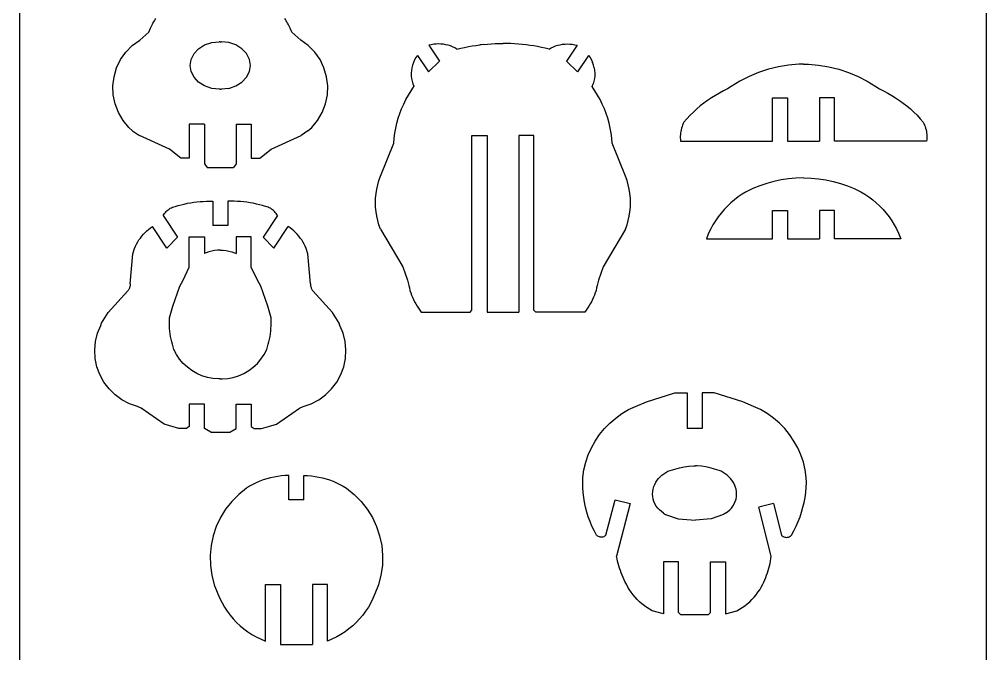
# Model space of a CAD drawing. Extents: x -402 to 402, y -558 to 558.
# Drawn here: x -402.4 to -16.1, y -261.3 to -8 of the extents above; entities that cross this region are included whole.
import ezdxf

# ---------------------------------------------------------------- set-up
doc = ezdxf.new("R2010")
doc.units = 0
doc.header["$MEASUREMENT"] = 0
doc.layers.get('0').update_dxf_attribs({"linetype": 'CONTINUOUS'})

msp = doc.modelspace()

# ---------------------------------------------------------------- linework, layer by layer
for p, q in [((-402.38, 526.13), (-402.38, -525.37)), ((-16.13, -526.12), (-16.13, 526.88)), ((-348.17, -8.12), (-347.86, -7.68)), ((-296.08, -8.12), (-296.39, -7.68)), ((-350.63, -13.12), (-350.03, -11.55)), ((-350.03, -11.55), (-349.73, -10.95)), ((-349.73, -10.95), (-349.5, -10.46)), ((-349.5, -10.46), (-349.26, -9.98)), ((-349.26, -9.98), (-349.01, -9.5)), ((-349.01, -9.5), (-348.74, -9.03)), ((-348.74, -9.03), (-348.46, -8.57)), ((-348.46, -8.57), (-348.17, -8.12)), ((-295.79, -8.57), (-296.08, -8.12)), ((-295.51, -9.03), (-295.79, -8.57)), ((-295.24, -9.5), (-295.51, -9.03)), ((-294.99, -9.98), (-295.24, -9.5)), ((-294.75, -10.46), (-294.99, -9.98)), ((-294.53, -10.95), (-294.75, -10.46)), ((-294.23, -11.55), (-294.53, -10.95)), ((-293.63, -13.12), (-294.23, -11.55)), ((-354.3, -16.27), (-350.63, -13.12)), ((-289.95, -16.27), (-293.63, -13.12)), ((-359.82, -21.07), (-357.26, -18.45)), ((-357.26, -18.45), (-354.3, -16.27)), ((-330.78, -19.74), (-328.38, -18.23)), ((-328.38, -18.23), (-325.57, -17.29)), ((-325.57, -17.29), (-322.56, -16.97)), ((-322.13, -17.01), (-322.56, -16.97)), ((-322.13, -17.01), (-321.69, -16.97)), ((-318.68, -17.29), (-321.69, -16.97)), ((-315.87, -18.23), (-318.68, -17.29)), ((-313.47, -19.74), (-315.87, -18.23)), ((-286.99, -18.45), (-289.95, -16.27)), ((-284.43, -21.07), (-286.99, -18.45)), ((-237.88, -18.14), (-238.82, -18.37)), ((-238.82, -18.37), (-234.64, -24.64)), ((-236.93, -17.97), (-237.88, -18.14)), ((-235.97, -17.87), (-236.93, -17.97)), ((-235, -17.83), (-235.97, -17.87)), ((-234.03, -17.86), (-235, -17.83)), ((-233.07, -17.96), (-234.03, -17.86)), ((-232.11, -18.12), (-233.07, -17.96)), ((-231.17, -18.34), (-232.11, -18.12)), ((-230.25, -18.63), (-231.17, -18.34)), ((-229.35, -18.99), (-230.25, -18.63)), ((-228.47, -19.4), (-229.35, -18.99)), ((-226.12, -19.52), (-224.61, -19.19)), ((-224.61, -19.19), (-223.09, -18.89)), ((-223.09, -18.89), (-221.57, -18.63)), ((-221.57, -18.63), (-220.04, -18.39)), ((-220.04, -18.39), (-218.51, -18.19)), ((-216.97, -18.02), (-218.51, -18.19)), ((-218.18, -18.15), (-217.93, -18.09)), ((-216.97, -18.02), (-215.43, -17.88)), ((-215.43, -17.88), (-213.89, -17.77)), ((-213.89, -17.77), (-212.34, -17.69)), ((-212.34, -17.69), (-210.8, -17.64)), ((-210.8, -17.64), (-209.25, -17.62)), ((-207.7, -17.64), (-209.25, -17.62)), ((-206.16, -17.69), (-207.7, -17.64)), ((-204.61, -17.77), (-206.16, -17.69)), ((-203.07, -17.88), (-204.61, -17.77)), ((-201.53, -18.02), (-203.07, -17.88)), ((-199.99, -18.19), (-201.53, -18.02)), ((-198.46, -18.39), (-199.99, -18.19)), ((-196.93, -18.63), (-198.46, -18.39)), ((-195.41, -18.89), (-196.93, -18.63)), ((-193.89, -19.19), (-195.41, -18.89)), ((-192.38, -19.52), (-193.89, -19.19)), ((-190.03, -19.4), (-189.15, -18.99)), ((-189.15, -18.99), (-188.25, -18.63)), ((-188.25, -18.63), (-187.33, -18.34)), ((-187.33, -18.34), (-186.39, -18.12)), ((-186.39, -18.12), (-185.43, -17.96)), ((-185.43, -17.96), (-184.47, -17.86)), ((-184.47, -17.86), (-183.5, -17.83)), ((-179.68, -18.37), (-183.86, -24.64)), ((-183.5, -17.83), (-182.53, -17.87)), ((-182.53, -17.87), (-181.57, -17.97)), ((-181.57, -17.97), (-180.62, -18.14)), ((-180.62, -18.14), (-179.68, -18.37)), ((-361.93, -24.07), (-359.82, -21.07)), ((-333.79, -23.98), (-332.63, -21.69)), ((-332.63, -21.69), (-330.78, -19.74)), ((-311.62, -21.69), (-313.47, -19.74)), ((-310.46, -23.98), (-311.62, -21.69)), ((-282.32, -24.07), (-284.43, -21.07)), ((-243.38, -22.37), (-244.01, -23.26)), ((-243.38, -22.37), (-238.97, -28.97)), ((-227.62, -19.87), (-228.47, -19.4)), ((-227.62, -19.87), (-226.12, -19.52)), ((-190.88, -19.87), (-192.38, -19.52)), ((-190.88, -19.87), (-190.03, -19.4)), ((-175.13, -22.37), (-179.53, -28.97)), ((-175.13, -22.37), (-174.49, -23.26)), ((-363.52, -27.37), (-361.93, -24.07)), ((-334.19, -26.42), (-333.79, -23.98)), ((-333.79, -28.87), (-334.19, -26.42)), ((-310.06, -26.42), (-310.46, -23.98)), ((-310.46, -28.87), (-310.06, -26.42)), ((-280.73, -27.37), (-282.32, -24.07)), ((-245.38, -26.24), (-245.65, -27.31)), ((-245.01, -25.21), (-245.38, -26.24)), ((-244.55, -24.21), (-245.01, -25.21)), ((-244.01, -23.26), (-244.55, -24.21)), ((-238.97, -28.97), (-234.64, -24.64)), ((-179.53, -28.97), (-183.86, -24.64)), ((-174.49, -23.26), (-173.95, -24.21)), ((-173.95, -24.21), (-173.49, -25.21)), ((-173.12, -26.24), (-173.49, -25.21)), ((-172.85, -27.31), (-173.12, -26.24)), ((-99.29, -26.95), (-103.29, -27.93)), ((-95.24, -26.29), (-99.29, -26.95)), ((-91.14, -25.95), (-95.24, -26.29)), ((-89.23, -25.94), (-91.14, -25.95)), ((-89.23, -25.94), (-87.32, -25.95)), ((-87.32, -25.95), (-83.23, -26.29)), ((-83.23, -26.29), (-79.17, -26.95)), ((-79.17, -26.95), (-75.17, -27.93)), ((-365.01, -34.53), (-364.56, -30.89)), ((-364.56, -30.89), (-363.52, -27.37)), ((-332.63, -31.15), (-333.79, -28.87)), ((-311.62, -31.15), (-310.46, -28.87)), ((-279.69, -30.89), (-280.73, -27.37)), ((-279.24, -34.53), (-279.69, -30.89)), ((-245.83, -28.39), (-245.91, -29.49)), ((-245.91, -29.49), (-245.88, -30.58)), ((-245.88, -30.58), (-245.76, -31.67)), ((-245.65, -27.31), (-245.83, -28.39)), ((-172.85, -27.31), (-172.67, -28.39)), ((-172.62, -30.58), (-172.74, -31.67)), ((-172.67, -28.39), (-172.59, -29.49)), ((-172.59, -29.49), (-172.62, -30.58)), ((-110.98, -30.81), (-114.63, -32.7)), ((-107.19, -29.22), (-110.98, -30.81)), ((-103.29, -27.93), (-107.19, -29.22)), ((-75.17, -27.93), (-71.27, -29.22)), ((-71.27, -29.22), (-67.48, -30.81)), ((-67.48, -30.81), (-63.83, -32.7)), ((-364.86, -38.2), (-365.01, -34.53)), ((-330.78, -33.11), (-332.63, -31.15)), ((-328.38, -34.61), (-330.78, -33.11)), ((-325.57, -35.56), (-328.38, -34.61)), ((-318.68, -35.56), (-315.87, -34.61)), ((-315.87, -34.61), (-313.47, -33.11)), ((-313.47, -33.11), (-311.62, -31.15)), ((-279.39, -38.2), (-279.24, -34.53)), ((-245.76, -31.67), (-245.54, -32.75)), ((-245.54, -32.75), (-245.23, -33.8)), ((-245.23, -33.8), (-244.9, -34.62)), ((-244.9, -34.62), (-244.82, -34.82)), ((-244.88, -34.87), (-244.9, -34.62)), ((-173.68, -34.82), (-173.27, -33.8)), ((-172.96, -32.75), (-173.27, -33.8)), ((-172.74, -31.67), (-172.96, -32.75)), ((-114.63, -32.7), (-118.12, -34.87)), ((-63.83, -32.7), (-60.34, -34.87)), ((-364.13, -41.79), (-364.86, -38.2)), ((-322.56, -35.88), (-325.57, -35.56)), ((-322.13, -35.83), (-322.56, -35.88)), ((-322.13, -35.83), (-321.69, -35.88)), ((-318.68, -35.56), (-321.69, -35.88)), ((-280.12, -41.79), (-279.39, -38.2)), ((-248.01, -40), (-247.03, -38.22)), ((-247.03, -38.22), (-245.96, -36.49)), ((-245.96, -36.49), (-245, -35.09)), ((-245, -35.09), (-244.82, -34.82)), ((-245, -35.09), (-244.88, -34.87)), ((-172.54, -36.49), (-173.68, -34.82)), ((-171.47, -38.22), (-172.54, -36.49)), ((-170.49, -40), (-171.47, -38.22)), ((-124.44, -38.35), (-126, -39.33)), ((-122.84, -37.43), (-124.44, -38.35)), ((-121.21, -36.57), (-122.84, -37.43)), ((-119.55, -35.77), (-121.21, -36.57)), ((-118.12, -34.87), (-119.55, -35.77)), ((-60.34, -34.87), (-58.91, -35.77)), ((-58.91, -35.77), (-57.25, -36.57)), ((-57.25, -36.57), (-55.62, -37.43)), ((-55.62, -37.43), (-54.02, -38.35)), ((-54.02, -38.35), (-52.46, -39.33)), ((-362.82, -45.22), (-364.13, -41.79)), ((-281.43, -45.22), (-280.12, -41.79)), ((-249.72, -43.67), (-248.91, -41.81)), ((-248.91, -41.81), (-248.01, -40)), ((-169.59, -41.81), (-170.49, -40)), ((-168.78, -43.67), (-169.59, -41.81)), ((-129.02, -41.45), (-130.47, -42.59)), ((-127.53, -40.36), (-129.02, -41.45)), ((-126, -39.33), (-127.53, -40.36)), ((-101.63, -56.63), (-101.63, -39.37)), ((-101.63, -39.37), (-95.63, -39.37)), ((-95.63, -39.37), (-95.63, -56.63)), ((-82.84, -39.37), (-82.84, -56.63)), ((-76.84, -39.37), (-82.84, -39.37)), ((-76.84, -56.63), (-76.84, -39.37)), ((-52.46, -39.33), (-50.93, -40.36)), ((-50.93, -40.36), (-49.44, -41.45)), ((-49.44, -41.45), (-47.99, -42.59)), ((-360.97, -48.39), (-362.82, -45.22)), ((-283.28, -48.39), (-281.43, -45.22)), ((-251.09, -47.49), (-250.45, -45.57)), ((-250.45, -45.57), (-249.72, -43.67)), ((-168.05, -45.57), (-168.78, -43.67)), ((-167.41, -47.49), (-168.05, -45.57)), ((-134.54, -46.32), (-135.81, -47.66)), ((-133.23, -45.03), (-134.54, -46.32)), ((-131.87, -43.78), (-133.23, -45.03)), ((-130.47, -42.59), (-131.87, -43.78)), ((-47.99, -42.59), (-46.59, -43.78)), ((-46.59, -43.78), (-45.23, -45.03)), ((-45.23, -45.03), (-43.92, -46.32)), ((-43.92, -46.32), (-42.65, -47.66)), ((-358.64, -51.21), (-360.97, -48.39)), ((-334.5, -49.87), (-334.5, -63.37)), ((-328.5, -49.87), (-334.5, -49.87)), ((-328.5, -49.87), (-328.5, -65.75)), ((-315.75, -49.87), (-315.75, -65.75)), ((-315.75, -49.87), (-309.75, -49.87)), ((-309.75, -49.87), (-309.75, -63.37)), ((-285.61, -51.21), (-283.28, -48.39)), ((-252.09, -51.42), (-251.63, -49.45)), ((-251.63, -49.45), (-251.09, -47.49)), ((-166.87, -49.45), (-167.41, -47.49)), ((-166.41, -51.42), (-166.87, -49.45)), ((-137.3, -49.64), (-137.55, -50.24)), ((-137.02, -49.05), (-137.3, -49.64)), ((-135.81, -47.66), (-137.02, -49.05)), ((-42.65, -47.66), (-41.44, -49.05)), ((-41.44, -49.05), (-41.16, -49.64)), ((-41.16, -49.64), (-40.91, -50.24)), ((-357.13, -52.53), (-358.64, -51.21)), ((-357.13, -52.53), (-354.36, -54.32)), ((-287.12, -52.53), (-289.89, -54.32)), ((-287.12, -52.53), (-285.61, -51.21)), ((-252.72, -55.43), (-252.45, -53.42)), ((-252.45, -53.42), (-252.09, -51.42)), ((-166.05, -53.42), (-166.41, -51.42)), ((-165.78, -55.43), (-166.05, -53.42)), ((-138.42, -54.03), (-138.45, -54.68)), ((-138.35, -53.38), (-138.42, -54.03)), ((-138.25, -52.74), (-138.35, -53.38)), ((-138.12, -52.1), (-138.25, -52.74)), ((-137.96, -51.47), (-138.12, -52.1)), ((-137.77, -50.85), (-137.96, -51.47)), ((-137.55, -50.24), (-137.77, -50.85)), ((-40.91, -50.24), (-40.69, -50.85)), ((-40.69, -50.85), (-40.5, -51.47)), ((-40.5, -51.47), (-40.34, -52.1)), ((-40.34, -52.1), (-40.21, -52.74)), ((-40.21, -52.74), (-40.11, -53.38)), ((-40.11, -53.38), (-40.04, -54.03)), ((-40.04, -54.03), (-40.01, -54.68)), ((-342.45, -59.77), (-354.36, -54.32)), ((-301.8, -59.77), (-289.89, -54.32)), ((-258.15, -70.61), (-252.9, -57.45)), ((-252.9, -57.45), (-252.72, -55.43)), ((-221.63, -124.12), (-221.63, -54.37)), ((-221.63, -54.37), (-215.63, -54.37)), ((-215.63, -54.37), (-215.63, -124.88)), ((-202.88, -54.37), (-202.88, -124.88)), ((-196.88, -54.37), (-202.88, -54.37)), ((-196.88, -124.12), (-196.88, -54.37)), ((-165.6, -57.45), (-165.78, -55.43)), ((-160.35, -70.61), (-165.6, -57.45)), ((-138.45, -54.68), (-138.46, -55.33)), ((-138.46, -55.33), (-138.43, -55.98)), ((-138.43, -55.98), (-138.38, -56.63)), ((-138.38, -56.63), (-101.63, -56.63)), ((-95.63, -56.63), (-82.84, -56.63)), ((-40.09, -56.63), (-76.84, -56.63)), ((-40.03, -55.98), (-40.09, -56.63)), ((-40, -55.33), (-40.03, -55.98)), ((-40.01, -54.68), (-40, -55.33)), ((-337.88, -63.37), (-342.45, -59.77)), ((-306.38, -63.37), (-301.8, -59.77)), ((-334.5, -63.37), (-337.88, -63.37)), ((-309.75, -63.37), (-306.38, -63.37)), ((-328.5, -65.75), (-327.38, -67.12)), ((-327.38, -67.12), (-316.88, -67.12)), ((-315.75, -65.75), (-316.88, -67.12)), ((-259.27, -74.05), (-258.77, -72.31)), ((-258.77, -72.31), (-258.15, -70.61)), ((-159.73, -72.31), (-160.35, -70.61)), ((-159.23, -74.05), (-159.73, -72.31)), ((-101.05, -72.71), (-103.91, -73.5)), ((-98.15, -72.1), (-101.05, -72.71)), ((-95.21, -71.67), (-98.15, -72.1)), ((-92.26, -71.42), (-95.21, -71.67)), ((-89.29, -71.34), (-92.26, -71.42)), ((-89.23, -71.35), (-89.29, -71.34)), ((-89.23, -71.35), (-89.17, -71.34)), ((-89.17, -71.34), (-86.2, -71.42)), ((-86.2, -71.42), (-83.25, -71.67)), ((-83.25, -71.67), (-80.31, -72.1)), ((-80.31, -72.1), (-77.41, -72.71)), ((-77.41, -72.71), (-74.55, -73.5)), ((-259.96, -77.6), (-259.67, -75.81)), ((-259.67, -75.81), (-259.27, -74.05)), ((-158.83, -75.81), (-159.23, -74.05)), ((-158.54, -77.6), (-158.83, -75.81)), ((-112.13, -76.87), (-113.75, -77.84)), ((-109.46, -75.58), (-112.13, -76.87)), ((-106.71, -74.45), (-109.46, -75.58)), ((-103.91, -73.5), (-106.71, -74.45)), ((-74.55, -73.5), (-71.75, -74.45)), ((-71.75, -74.45), (-69.01, -75.58)), ((-69.01, -75.58), (-66.34, -76.87)), ((-66.34, -76.87), (-64.71, -77.84)), ((-334.01, -81.23), (-332.75, -81.04)), ((-332.75, -81.04), (-331.49, -80.88)), ((-331.49, -80.88), (-330.22, -80.76)), ((-330.22, -80.76), (-328.95, -80.67)), ((-328.95, -80.67), (-327.67, -80.62)), ((-327.67, -80.62), (-326.4, -80.61)), ((-326.4, -80.61), (-325.13, -80.62)), ((-325.13, -80.62), (-325.13, -90.37)), ((-319.13, -80.62), (-319.13, -90.37)), ((-317.85, -80.61), (-319.13, -80.62)), ((-316.58, -80.62), (-317.85, -80.61)), ((-315.3, -80.67), (-316.58, -80.62)), ((-314.03, -80.76), (-315.3, -80.67)), ((-312.76, -80.88), (-314.03, -80.76)), ((-311.5, -81.04), (-312.76, -80.88)), ((-310.24, -81.23), (-311.5, -81.04)), ((-260.19, -81.2), (-260.13, -79.4)), ((-260.13, -79.4), (-259.96, -77.6)), ((-158.37, -79.4), (-158.54, -77.6)), ((-158.31, -81.2), (-158.37, -79.4)), ((-116.83, -80.04), (-118.27, -81.25)), ((-115.32, -78.9), (-116.83, -80.04)), ((-113.75, -77.84), (-115.32, -78.9)), ((-64.71, -77.84), (-63.15, -78.9)), ((-63.15, -78.9), (-61.63, -80.04)), ((-61.63, -80.04), (-60.19, -81.25)), ((-344.08, -85.08), (-343.74, -84.7)), ((-343.74, -84.7), (-343.36, -84.35)), ((-343.36, -84.35), (-342.97, -84.02)), ((-342.97, -84.02), (-342.55, -83.73)), ((-342.55, -83.73), (-342.11, -83.46)), ((-342.11, -83.46), (-341.65, -83.23)), ((-341.65, -83.23), (-341.18, -83.03)), ((-341.18, -83.03), (-340.7, -82.86)), ((-340.7, -82.86), (-340.2, -82.72)), ((-340.2, -82.72), (-338.98, -82.36)), ((-338.98, -82.36), (-337.75, -82.02)), ((-337.75, -82.02), (-336.51, -81.73)), ((-336.51, -81.73), (-335.26, -81.46)), ((-335.26, -81.46), (-334.01, -81.23)), ((-308.99, -81.46), (-310.24, -81.23)), ((-307.74, -81.73), (-308.99, -81.46)), ((-306.5, -82.02), (-307.74, -81.73)), ((-305.27, -82.36), (-306.5, -82.02)), ((-304.05, -82.72), (-305.27, -82.36)), ((-303.55, -82.86), (-304.05, -82.72)), ((-303.07, -83.03), (-303.55, -82.86)), ((-302.6, -83.23), (-303.07, -83.03)), ((-302.14, -83.46), (-302.6, -83.23)), ((-301.7, -83.73), (-302.14, -83.46)), ((-301.28, -84.02), (-301.7, -83.73)), ((-300.89, -84.35), (-301.28, -84.02)), ((-300.51, -84.7), (-300.89, -84.35)), ((-300.17, -85.08), (-300.51, -84.7)), ((-260.13, -83.01), (-260.19, -81.2)), ((-259.96, -84.81), (-260.13, -83.01)), ((-259.67, -86.6), (-259.96, -84.81)), ((-158.83, -86.6), (-158.54, -84.81)), ((-158.54, -84.81), (-158.37, -83.01)), ((-158.37, -83.01), (-158.31, -81.2)), ((-120.96, -83.91), (-122.2, -85.34)), ((-119.65, -82.55), (-120.96, -83.91)), ((-118.27, -81.25), (-119.65, -82.55)), ((-101.63, -95.63), (-101.63, -84.37)), ((-101.63, -84.37), (-95.63, -84.37)), ((-95.63, -84.37), (-95.63, -95.63)), ((-82.84, -84.37), (-82.84, -95.63)), ((-76.84, -84.37), (-82.84, -84.37)), ((-76.84, -95.63), (-76.84, -84.37)), ((-60.19, -81.25), (-58.81, -82.55)), ((-58.81, -82.55), (-57.5, -83.91)), ((-57.5, -83.91), (-56.27, -85.34)), ((-344.96, -86.34), (-344.7, -85.9)), ((-344.96, -86.34), (-339.17, -95.03)), ((-344.7, -85.9), (-344.4, -85.48)), ((-344.4, -85.48), (-344.08, -85.08)), ((-299.29, -86.34), (-305.08, -95.03)), ((-299.85, -85.48), (-300.17, -85.08)), ((-299.55, -85.9), (-299.85, -85.48)), ((-299.29, -86.34), (-299.55, -85.9)), ((-259.27, -88.36), (-259.67, -86.6)), ((-258.77, -90.1), (-259.27, -88.36)), ((-159.73, -90.1), (-159.23, -88.36)), ((-159.23, -88.36), (-158.83, -86.6)), ((-124.42, -88.39), (-125.41, -90.01)), ((-123.35, -86.84), (-124.42, -88.39)), ((-122.2, -85.34), (-123.35, -86.84)), ((-56.27, -85.34), (-55.11, -86.84)), ((-55.11, -86.84), (-54.04, -88.39)), ((-54.04, -88.39), (-53.05, -90.01)), ((-352.19, -93.14), (-351.5, -92.48)), ((-351.5, -92.48), (-350.78, -91.86)), ((-350.78, -91.86), (-350.03, -91.27)), ((-350.03, -91.27), (-349.25, -90.72)), ((-343.49, -99.35), (-349.25, -90.72)), ((-319.13, -90.37), (-325.13, -90.37)), ((-300.76, -99.35), (-295, -90.72)), ((-294.22, -91.27), (-295, -90.72)), ((-293.47, -91.86), (-294.22, -91.27)), ((-292.75, -92.48), (-293.47, -91.86)), ((-292.06, -93.14), (-292.75, -92.48)), ((-258.15, -91.8), (-258.77, -90.1)), ((-258.15, -91.8), (-249.23, -106.8)), ((-160.35, -91.8), (-169.28, -106.8)), ((-160.35, -91.8), (-159.73, -90.1)), ((-126.31, -91.67), (-127.13, -93.37)), ((-125.41, -90.01), (-126.31, -91.67)), ((-53.05, -90.01), (-52.15, -91.67)), ((-52.15, -91.67), (-51.34, -93.37)), ((-355.12, -96.89), (-354.61, -96.09)), ((-354.61, -96.09), (-354.06, -95.31)), ((-354.06, -95.31), (-353.47, -94.55)), ((-353.47, -94.55), (-352.85, -93.83)), ((-352.85, -93.83), (-352.19, -93.14)), ((-339.17, -95.03), (-343.49, -99.35)), ((-334.5, -106.96), (-334.5, -94.87)), ((-334.5, -94.87), (-328.5, -94.87)), ((-328.5, -94.87), (-328.5, -101.47)), ((-315.75, -94.87), (-315.75, -101.47)), ((-309.75, -94.87), (-315.75, -94.87)), ((-309.75, -106.96), (-309.75, -94.87)), ((-305.08, -95.03), (-300.76, -99.35)), ((-291.4, -93.83), (-292.06, -93.14)), ((-290.78, -94.55), (-291.4, -93.83)), ((-290.19, -95.31), (-290.78, -94.55)), ((-289.64, -96.09), (-290.19, -95.31)), ((-289.13, -96.89), (-289.64, -96.09)), ((-127.13, -93.37), (-128, -95.63)), ((-128, -95.63), (-101.63, -95.63)), ((-95.63, -95.63), (-82.84, -95.63)), ((-50.46, -95.63), (-76.84, -95.63)), ((-51.34, -93.37), (-50.46, -95.63)), ((-357.03, -101.65), (-356.4, -99.45)), ((-356.4, -99.45), (-356.01, -98.58)), ((-356.01, -98.58), (-355.59, -97.72)), ((-355.59, -97.72), (-355.12, -96.89)), ((-324.43, -100.35), (-325.58, -100.55)), ((-323.28, -100.23), (-324.43, -100.35)), ((-322.13, -100.19), (-323.28, -100.23)), ((-322.13, -100.19), (-320.97, -100.23)), ((-320.97, -100.23), (-319.82, -100.35)), ((-319.82, -100.35), (-318.67, -100.55)), ((-288.66, -97.72), (-289.13, -96.89)), ((-288.24, -98.58), (-288.66, -97.72)), ((-287.85, -99.45), (-288.24, -98.58)), ((-287.22, -101.65), (-287.85, -99.45)), ((-358.13, -113.62), (-357.03, -101.65)), ((-327.8, -101.19), (-328.5, -101.47)), ((-326.7, -100.83), (-327.8, -101.19)), ((-325.58, -100.55), (-326.7, -100.83)), ((-318.67, -100.55), (-317.55, -100.83)), ((-317.55, -100.83), (-316.45, -101.19)), ((-316.45, -101.19), (-315.75, -101.47)), ((-286.12, -113.62), (-287.22, -101.65)), ((-336.98, -112.2), (-334.5, -106.96)), ((-307.28, -112.2), (-309.75, -106.96)), ((-249.23, -106.8), (-247.39, -112.19)), ((-169.28, -106.8), (-171.11, -112.19)), ((-358.66, -115.81), (-358.78, -116.03)), ((-358.54, -115.59), (-358.66, -115.81)), ((-358.45, -115.35), (-358.54, -115.59)), ((-358.36, -115.12), (-358.45, -115.35)), ((-358.29, -114.87), (-358.36, -115.12)), ((-358.23, -114.63), (-358.29, -114.87)), ((-358.18, -114.38), (-358.23, -114.63)), ((-358.15, -114.13), (-358.18, -114.38)), ((-358.13, -113.88), (-358.15, -114.13)), ((-358.13, -113.62), (-358.13, -113.88)), ((-341.14, -122.56), (-338.33, -114.52)), ((-338.33, -114.52), (-336.98, -112.2)), ((-305.93, -114.52), (-307.28, -112.2)), ((-303.11, -122.56), (-305.93, -114.52)), ((-286.12, -113.62), (-286.12, -113.88)), ((-286.12, -113.88), (-286.1, -114.13)), ((-286.1, -114.13), (-286.07, -114.38)), ((-286.07, -114.38), (-286.02, -114.63)), ((-286.02, -114.63), (-285.96, -114.87)), ((-285.96, -114.87), (-285.89, -115.12)), ((-285.89, -115.12), (-285.8, -115.35)), ((-285.8, -115.35), (-285.71, -115.59)), ((-285.71, -115.59), (-285.59, -115.81)), ((-285.59, -115.81), (-285.47, -116.03)), ((-247.39, -112.19), (-246.86, -114.31)), ((-246.86, -114.31), (-246.64, -115.27)), ((-246.64, -115.27), (-246.39, -116.22)), ((-171.86, -115.27), (-172.11, -116.22)), ((-171.64, -114.31), (-171.86, -115.27)), ((-171.11, -112.19), (-171.64, -114.31)), ((-366.94, -125.05), (-359.06, -116.45)), ((-358.91, -116.25), (-359.06, -116.45)), ((-358.78, -116.03), (-358.91, -116.25)), ((-285.47, -116.03), (-285.34, -116.25)), ((-285.34, -116.25), (-285.19, -116.45)), ((-277.31, -125.05), (-285.19, -116.45)), ((-246.39, -116.22), (-246.09, -117.15)), ((-246.09, -117.15), (-245.76, -118.08)), ((-245.76, -118.08), (-245.4, -118.99)), ((-245.4, -118.99), (-245, -119.89)), ((-173.1, -118.99), (-173.5, -119.89)), ((-172.74, -118.08), (-173.1, -118.99)), ((-172.41, -117.15), (-172.74, -118.08)), ((-172.11, -116.22), (-172.41, -117.15)), ((-342.38, -127.13), (-341.14, -122.56)), ((-301.87, -127.13), (-303.11, -122.56)), ((-245, -119.89), (-244.56, -120.77)), ((-244.56, -120.77), (-244.09, -121.63)), ((-244.09, -121.63), (-243.58, -122.47)), ((-243.58, -122.47), (-243.05, -123.3)), ((-243.05, -123.3), (-242.48, -124.1)), ((-175.45, -123.3), (-176.02, -124.1)), ((-174.92, -122.47), (-175.45, -123.3)), ((-174.41, -121.63), (-174.92, -122.47)), ((-173.94, -120.77), (-174.41, -121.63)), ((-173.5, -119.89), (-173.94, -120.77)), ((-369.53, -129.3), (-366.94, -125.05)), ((-342.42, -128.2), (-342.38, -127.13)), ((-301.83, -128.2), (-301.87, -127.13)), ((-274.73, -129.3), (-277.31, -125.05)), ((-242.48, -124.1), (-241.88, -124.88)), ((-241.88, -124.88), (-222.38, -124.88)), ((-222.38, -124.88), (-221.63, -124.12)), ((-215.63, -124.88), (-202.88, -124.88)), ((-196.13, -124.88), (-196.88, -124.12)), ((-176.62, -124.88), (-196.13, -124.88)), ((-176.02, -124.1), (-176.62, -124.88)), ((-371.17, -133.34), (-369.9, -130.2)), ((-369.9, -130.2), (-369.53, -129.3)), ((-342.44, -129.27), (-342.42, -128.2)), ((-342.41, -130.34), (-342.44, -129.27)), ((-342.36, -131.41), (-342.41, -130.34)), ((-301.89, -131.41), (-301.84, -130.34)), ((-301.84, -130.34), (-301.81, -129.27)), ((-301.81, -129.27), (-301.83, -128.2)), ((-274.35, -130.2), (-274.73, -129.3)), ((-273.08, -133.34), (-274.35, -130.2)), ((-371.96, -136.63), (-371.17, -133.34)), ((-342.26, -132.48), (-342.36, -131.41)), ((-342.14, -133.55), (-342.26, -132.48)), ((-341.97, -134.61), (-342.14, -133.55)), ((-341.78, -135.66), (-341.97, -134.61)), ((-302.47, -135.66), (-302.28, -134.61)), ((-302.28, -134.61), (-302.11, -133.55)), ((-302.11, -133.55), (-301.99, -132.48)), ((-301.99, -132.48), (-301.89, -131.41)), ((-272.29, -136.63), (-273.08, -133.34)), ((-372.26, -140), (-371.96, -136.63)), ((-341.55, -136.71), (-341.78, -135.66)), ((-341.28, -137.75), (-341.55, -136.71)), ((-340.98, -138.78), (-341.28, -137.75)), ((-340.65, -139.8), (-340.98, -138.78)), ((-303.6, -139.8), (-303.27, -138.78)), ((-303.27, -138.78), (-302.97, -137.75)), ((-302.97, -137.75), (-302.7, -136.71)), ((-302.7, -136.71), (-302.47, -135.66)), ((-271.99, -140), (-272.29, -136.63)), ((-372.07, -143.38), (-372.26, -140)), ((-339.62, -141.8), (-340.65, -139.8)), ((-338.36, -143.67), (-339.62, -141.8)), ((-305.89, -143.67), (-304.63, -141.8)), ((-304.63, -141.8), (-303.6, -139.8)), ((-272.18, -143.38), (-271.99, -140)), ((-371.38, -146.7), (-372.07, -143.38)), ((-370.21, -149.87), (-371.38, -146.7)), ((-336.91, -145.38), (-338.36, -143.67)), ((-335.27, -146.92), (-336.91, -145.38)), ((-308.98, -146.92), (-307.34, -145.38)), ((-307.34, -145.38), (-305.89, -143.67)), ((-274.04, -149.87), (-272.87, -146.7)), ((-272.87, -146.7), (-272.18, -143.38)), ((-368.59, -152.85), (-370.21, -149.87)), ((-333.46, -148.27), (-335.27, -146.92)), ((-331.52, -149.4), (-333.46, -148.27)), ((-329.45, -150.31), (-331.52, -149.4)), ((-327.3, -150.97), (-329.45, -150.31)), ((-316.95, -150.97), (-314.8, -150.31)), ((-314.8, -150.31), (-312.73, -149.4)), ((-312.73, -149.4), (-310.79, -148.27)), ((-310.79, -148.27), (-308.98, -146.92)), ((-275.66, -152.85), (-274.04, -149.87)), ((-366.55, -155.55), (-368.59, -152.85)), ((-325.09, -151.39), (-327.3, -150.97)), ((-322.85, -151.56), (-325.09, -151.39)), ((-322.13, -151.53), (-322.85, -151.56)), ((-322.13, -151.53), (-321.4, -151.56)), ((-321.4, -151.56), (-319.16, -151.39)), ((-319.16, -151.39), (-316.95, -150.97)), ((-277.7, -155.55), (-275.66, -152.85)), ((-364.13, -157.92), (-366.55, -155.55)), ((-361.4, -159.92), (-364.13, -157.92)), ((-282.85, -159.92), (-280.12, -157.92)), ((-280.12, -157.92), (-277.7, -155.55)), ((-151.95, -160.72), (-140.63, -157.12)), ((-140.63, -157.12), (-135.75, -157.12)), ((-135.75, -157.12), (-135.75, -171.37)), ((-124.88, -157.12), (-129.75, -157.12)), ((-129.75, -157.12), (-129.75, -171.37)), ((-113.55, -160.72), (-124.88, -157.12)), ((-358.4, -161.49), (-361.4, -159.92)), ((-355.2, -162.6), (-358.4, -161.49)), ((-334.5, -161.62), (-334.5, -170.62)), ((-328.5, -161.62), (-334.5, -161.62)), ((-328.5, -171.37), (-328.5, -161.62)), ((-315.75, -171.37), (-315.75, -161.62)), ((-315.75, -161.62), (-309.75, -161.62)), ((-309.75, -161.62), (-309.75, -170.62)), ((-289.05, -162.6), (-285.85, -161.49)), ((-285.85, -161.49), (-282.85, -159.92)), ((-156.3, -162.52), (-151.95, -160.72)), ((-109.2, -162.52), (-113.55, -160.72)), ((-353.7, -163.27), (-355.2, -162.6)), ((-344.55, -169.65), (-353.7, -163.27)), ((-299.7, -169.65), (-290.55, -163.27)), ((-290.55, -163.27), (-289.05, -162.6)), ((-164.26, -167.21), (-161.75, -165.41)), ((-161.75, -165.41), (-159.09, -163.85)), ((-159.09, -163.85), (-156.3, -162.52)), ((-106.41, -163.85), (-109.2, -162.52)), ((-103.75, -165.41), (-106.41, -163.85)), ((-101.24, -167.21), (-103.75, -165.41)), ((-342.32, -170.34), (-344.55, -169.65)), ((-301.93, -170.34), (-299.7, -169.65)), ((-168.76, -171.43), (-166.6, -169.22)), ((-166.6, -169.22), (-164.26, -167.21)), ((-98.9, -169.22), (-101.24, -167.21)), ((-96.74, -171.43), (-98.9, -169.22)), ((-338.63, -171.37), (-342.32, -170.34)), ((-335.63, -171.37), (-338.63, -171.37)), ((-334.5, -170.62), (-335.63, -171.37)), ((-325.88, -172.87), (-328.5, -171.37)), ((-325.88, -172.87), (-318.38, -172.87)), ((-318.38, -172.87), (-315.75, -171.37)), ((-309.75, -170.62), (-308.63, -171.37)), ((-308.63, -171.37), (-305.63, -171.37)), ((-305.63, -171.37), (-301.93, -170.34)), ((-170.71, -173.82), (-168.76, -171.43)), ((-129.75, -171.37), (-135.75, -171.37)), ((-94.79, -173.82), (-96.74, -171.43)), ((-173.93, -179.08), (-172.44, -176.38)), ((-172.44, -176.38), (-170.71, -173.82)), ((-93.06, -176.38), (-94.79, -173.82)), ((-91.57, -179.08), (-93.06, -176.38)), ((-175.19, -181.9), (-173.93, -179.08)), ((-90.31, -181.9), (-91.57, -179.08)), ((-176.91, -187.82), (-176.18, -184.82)), ((-176.18, -184.82), (-175.19, -181.9)), ((-89.32, -184.82), (-90.31, -181.9)), ((-88.59, -187.82), (-89.32, -184.82)), ((-177.37, -190.88), (-176.91, -187.82)), ((-145.02, -189.42), (-144.22, -188.91)), ((-144.22, -188.91), (-143.38, -188.47)), ((-143.38, -188.47), (-142.51, -188.11)), ((-142.51, -188.11), (-141.61, -187.82)), ((-141.61, -187.82), (-140.69, -187.61)), ((-140.69, -187.61), (-138.83, -187.04)), ((-138.83, -187.04), (-136.94, -186.62)), ((-136.94, -186.62), (-135.02, -186.35)), ((-135.02, -186.35), (-133.08, -186.24)), ((-133.08, -186.24), (-132.38, -186.25)), ((-131.73, -186.25), (-132.38, -186.25)), ((-129.97, -186.38), (-131.73, -186.25)), ((-128.22, -186.66), (-129.97, -186.38)), ((-126.49, -187.07), (-128.22, -186.66)), ((-124.81, -187.61), (-126.49, -187.07)), ((-123.89, -187.82), (-124.81, -187.61)), ((-122.99, -188.11), (-123.89, -187.82)), ((-122.12, -188.47), (-122.99, -188.11)), ((-121.28, -188.91), (-122.12, -188.47)), ((-120.48, -189.42), (-121.28, -188.91)), ((-88.13, -190.88), (-88.59, -187.82)), ((-307.78, -193.06), (-309.12, -193.72)), ((-306.41, -192.46), (-307.78, -193.06)), ((-305.01, -191.93), (-306.41, -192.46)), ((-303.59, -191.46), (-305.01, -191.93)), ((-302.15, -191.07), (-303.59, -191.46)), ((-300.69, -190.74), (-302.15, -191.07)), ((-299.22, -190.48), (-300.69, -190.74)), ((-297.73, -190.29), (-299.22, -190.48)), ((-296.24, -190.17), (-297.73, -190.29)), ((-294.75, -190.12), (-296.24, -190.17)), ((-294.75, -199.87), (-294.75, -190.12)), ((-288.75, -199.87), (-288.75, -190.12)), ((-288.75, -190.12), (-287.26, -190.17)), ((-287.26, -190.17), (-285.77, -190.29)), ((-285.77, -190.29), (-284.28, -190.48)), ((-284.28, -190.48), (-282.81, -190.74)), ((-282.81, -190.74), (-281.35, -191.07)), ((-281.35, -191.07), (-279.91, -191.46)), ((-279.91, -191.46), (-278.49, -191.93)), ((-278.49, -191.93), (-277.09, -192.46)), ((-277.09, -192.46), (-275.72, -193.06)), ((-275.72, -193.06), (-274.38, -193.72)), ((-177.43, -192.87), (-177.37, -190.88)), ((-177.39, -194.87), (-177.43, -192.87)), ((-148.65, -193.68), (-148.2, -192.85)), ((-148.2, -192.85), (-147.69, -192.06)), ((-147.69, -192.06), (-147.11, -191.32)), ((-147.11, -191.32), (-146.47, -190.62)), ((-146.47, -190.62), (-145.77, -189.99)), ((-145.77, -189.99), (-145.02, -189.42)), ((-119.73, -189.99), (-120.48, -189.42)), ((-119.03, -190.62), (-119.73, -189.99)), ((-118.39, -191.32), (-119.03, -190.62)), ((-117.81, -192.06), (-118.39, -191.32)), ((-117.3, -192.85), (-117.81, -192.06)), ((-116.85, -193.68), (-117.3, -192.85)), ((-88.19, -194.89), (-88.11, -192.89)), ((-88.11, -192.89), (-88.13, -190.88)), ((-311.7, -195.22), (-314.79, -197.69)), ((-310.43, -194.44), (-311.7, -195.22)), ((-309.12, -193.72), (-310.43, -194.44)), ((-274.38, -193.72), (-273.07, -194.44)), ((-273.07, -194.44), (-271.8, -195.22)), ((-271.8, -195.22), (-268.71, -197.69)), ((-177.26, -196.87), (-177.39, -194.87)), ((-177.03, -198.86), (-177.26, -196.87)), ((-149.54, -197.55), (-149.48, -196.53)), ((-149.48, -196.53), (-149.31, -195.53)), ((-149.31, -195.53), (-149.02, -194.55)), ((-149.02, -194.55), (-148.65, -193.68)), ((-116.48, -194.55), (-116.85, -193.68)), ((-116.19, -195.53), (-116.48, -194.55)), ((-116.02, -196.53), (-116.19, -195.53)), ((-115.96, -197.55), (-116.02, -196.53)), ((-88.63, -198.89), (-88.36, -196.9)), ((-88.36, -196.9), (-88.19, -194.89)), ((-317.57, -200.49), (-320.01, -203.6)), ((-314.79, -197.69), (-317.57, -200.49)), ((-288.75, -199.87), (-294.75, -199.87)), ((-268.71, -197.69), (-265.93, -200.49)), ((-265.93, -200.49), (-263.49, -203.6)), ((-176.71, -200.83), (-177.03, -198.86)), ((-176.3, -202.79), (-176.71, -200.83)), ((-168.21, -213.94), (-164.43, -199.9)), ((-164.43, -199.9), (-158.52, -201.37)), ((-149.47, -198.57), (-149.54, -197.55)), ((-149.29, -199.57), (-149.47, -198.57)), ((-148.99, -200.55), (-149.29, -199.57)), ((-148.59, -201.48), (-148.99, -200.55)), ((-116.91, -201.48), (-116.51, -200.55)), ((-116.51, -200.55), (-116.21, -199.57)), ((-116.21, -199.57), (-116.03, -198.57)), ((-116.03, -198.57), (-115.96, -197.55)), ((-89, -200.87), (-88.63, -198.89)), ((-320.01, -203.6), (-322.08, -206.96)), ((-263.49, -203.6), (-261.42, -206.96)), ((-175.79, -204.72), (-176.3, -202.79)), ((-158.52, -201.37), (-163.88, -222.38)), ((-148.07, -202.36), (-148.59, -201.48)), ((-147.46, -203.18), (-148.07, -202.36)), ((-146.76, -203.91), (-147.46, -203.18)), ((-145.98, -204.57), (-146.76, -203.91)), ((-145.13, -205.12), (-145.98, -204.57)), ((-120.38, -205.12), (-119.52, -204.57)), ((-119.52, -204.57), (-118.74, -203.91)), ((-118.74, -203.91), (-118.04, -203.18)), ((-118.04, -203.18), (-117.43, -202.36)), ((-117.43, -202.36), (-116.91, -201.48)), ((-101.22, -201.3), (-107.13, -202.78)), ((-102.13, -222.38), (-107.13, -202.78)), ((-101.22, -201.3), (-97.99, -213.94)), ((-90.01, -204.76), (-89.46, -202.83)), ((-89.46, -202.83), (-89, -200.87)), ((-322.08, -206.96), (-323.75, -210.54)), ((-261.42, -206.96), (-259.75, -210.54)), ((-175.19, -206.63), (-175.79, -204.72)), ((-174.5, -208.51), (-175.19, -206.63)), ((-173.72, -210.35), (-174.5, -208.51)), ((-145.13, -205.12), (-144.3, -205.65)), ((-144.3, -205.65), (-139.37, -207.4)), ((-139.37, -207.4), (-132.38, -208.03)), ((-126.13, -207.4), (-132.38, -208.03)), ((-121.2, -205.65), (-126.13, -207.4)), ((-120.38, -205.12), (-121.2, -205.65)), ((-92.2, -210.37), (-91.38, -208.54)), ((-91.38, -208.54), (-90.65, -206.66)), ((-90.65, -206.66), (-90.01, -204.76)), ((-323.75, -210.54), (-325, -214.29)), ((-259.75, -210.54), (-258.5, -214.29)), ((-172.86, -212.16), (-173.72, -210.35)), ((-171.91, -213.92), (-172.86, -212.16)), ((-94.1, -213.92), (-93.11, -212.17)), ((-93.11, -212.17), (-92.2, -210.37)), ((-325, -214.29), (-325.81, -218.15)), ((-258.5, -214.29), (-257.69, -218.15)), ((-171.67, -214.17), (-171.91, -213.92)), ((-171.39, -214.39), (-171.67, -214.17)), ((-171.08, -214.56), (-171.39, -214.39)), ((-170.76, -214.69), (-171.08, -214.56)), ((-170.42, -214.77), (-170.76, -214.69)), ((-170.07, -214.79), (-170.42, -214.77)), ((-169.72, -214.77), (-170.07, -214.79)), ((-169.37, -214.7), (-169.72, -214.77)), ((-169.05, -214.57), (-169.37, -214.7)), ((-168.74, -214.41), (-169.05, -214.57)), ((-168.46, -214.19), (-168.74, -214.41)), ((-168.21, -213.94), (-168.46, -214.19)), ((-97.99, -213.94), (-97.73, -214.21)), ((-97.73, -214.21), (-97.44, -214.43)), ((-97.44, -214.43), (-97.12, -214.61)), ((-97.12, -214.61), (-96.77, -214.74)), ((-96.77, -214.74), (-96.41, -214.82)), ((-96.41, -214.82), (-96.04, -214.84)), ((-96.04, -214.84), (-95.67, -214.81)), ((-95.67, -214.81), (-95.31, -214.73)), ((-95.31, -214.73), (-94.97, -214.6)), ((-94.97, -214.6), (-94.64, -214.41)), ((-94.64, -214.41), (-94.35, -214.19)), ((-94.35, -214.19), (-94.1, -213.92)), ((-325.81, -218.15), (-326.17, -222.09)), ((-257.69, -218.15), (-257.33, -222.09)), ((-326.17, -222.09), (-326.07, -226.03)), ((-257.33, -222.09), (-257.43, -226.03)), ((-163.69, -223.35), (-163.88, -222.38)), ((-163.48, -224.32), (-163.69, -223.35)), ((-102.44, -224.31), (-102.27, -223.34)), ((-102.27, -223.34), (-102.13, -222.38)), ((-326.07, -226.03), (-325.52, -229.94)), ((-257.43, -226.03), (-257.98, -229.94)), ((-163.24, -225.28), (-163.48, -224.32)), ((-162.98, -226.23), (-163.24, -225.28)), ((-162.69, -227.18), (-162.98, -226.23)), ((-162.38, -228.12), (-162.69, -227.18)), ((-145.13, -224.62), (-145.13, -245.31)), ((-139.13, -224.62), (-145.13, -224.62)), ((-139.13, -244.88), (-139.13, -224.62)), ((-126.38, -244.88), (-126.38, -224.62)), ((-126.38, -224.62), (-120.38, -224.62)), ((-120.38, -224.62), (-120.38, -245.31)), ((-103.37, -228.1), (-103.1, -227.16)), ((-103.1, -227.16), (-102.85, -226.22)), ((-102.85, -226.22), (-102.63, -225.26)), ((-102.63, -225.26), (-102.44, -224.31)), ((-325.52, -229.94), (-324.53, -233.77)), ((-257.98, -229.94), (-258.97, -233.77)), ((-162.04, -229.05), (-162.38, -228.12)), ((-161.68, -229.97), (-162.04, -229.05)), ((-161.29, -230.88), (-161.68, -229.97)), ((-160.87, -231.78), (-161.29, -230.88)), ((-104.71, -231.77), (-104.34, -230.87)), ((-104.34, -230.87), (-103.99, -229.96)), ((-103.99, -229.96), (-103.67, -229.03)), ((-103.67, -229.03), (-103.37, -228.1)), ((-324.53, -233.77), (-323.1, -237.45)), ((-304.13, -256.25), (-304.13, -233.62)), ((-304.13, -233.62), (-298.13, -233.62)), ((-298.13, -233.62), (-298.13, -257.62)), ((-285.37, -233.62), (-285.37, -257.62)), ((-279.37, -233.62), (-285.37, -233.62)), ((-279.37, -256.25), (-279.37, -233.62)), ((-258.97, -233.77), (-260.4, -237.45)), ((-160.44, -232.67), (-160.87, -231.78)), ((-159.98, -233.55), (-160.44, -232.67)), ((-159.39, -234.66), (-159.98, -233.55)), ((-158.75, -235.74), (-159.39, -234.66)), ((-106.75, -235.74), (-106.11, -234.66)), ((-106.11, -234.66), (-105.52, -233.55)), ((-105.52, -233.55), (-105.11, -232.67)), ((-105.11, -232.67), (-104.71, -231.77)), ((-323.1, -237.45), (-322.33, -239.24)), ((-322.33, -239.24), (-321.45, -240.99)), ((-261.17, -239.24), (-262.05, -240.99)), ((-260.4, -237.45), (-261.17, -239.24)), ((-158.05, -236.78), (-158.75, -235.74)), ((-157.3, -237.79), (-158.05, -236.78)), ((-156.5, -238.75), (-157.3, -237.79)), ((-155.65, -239.67), (-156.5, -238.75)), ((-109.85, -239.67), (-109, -238.75)), ((-109, -238.75), (-108.2, -237.79)), ((-108.2, -237.79), (-107.45, -236.78)), ((-107.45, -236.78), (-106.75, -235.74)), ((-321.45, -240.99), (-320.48, -242.68)), ((-320.48, -242.68), (-319.41, -244.31)), ((-263.02, -242.68), (-264.09, -244.31)), ((-262.05, -240.99), (-263.02, -242.68)), ((-154.75, -240.54), (-155.65, -239.67)), ((-153.8, -241.36), (-154.75, -240.54)), ((-152.81, -242.14), (-153.8, -241.36)), ((-151.79, -242.85), (-152.81, -242.14)), ((-150.72, -243.52), (-151.79, -242.85)), ((-114.78, -243.52), (-113.71, -242.85)), ((-113.71, -242.85), (-112.69, -242.14)), ((-112.69, -242.14), (-111.7, -241.36)), ((-111.7, -241.36), (-110.75, -240.54)), ((-110.75, -240.54), (-109.85, -239.67)), ((-319.41, -244.31), (-318.24, -245.87)), ((-318.24, -245.87), (-316.99, -247.37)), ((-265.26, -245.87), (-266.51, -247.37)), ((-264.09, -244.31), (-265.26, -245.87)), ((-149.63, -244.12), (-150.72, -243.52)), ((-145.13, -245.31), (-149.63, -244.12)), ((-138.38, -245.62), (-139.13, -244.88)), ((-138.38, -245.62), (-127.13, -245.62)), ((-127.13, -245.62), (-126.38, -244.88)), ((-120.38, -245.31), (-115.88, -244.12)), ((-115.88, -244.12), (-114.78, -243.52)), ((-316.99, -247.37), (-315.65, -248.79)), ((-315.65, -248.79), (-314.24, -250.13)), ((-314.24, -250.13), (-312.75, -251.39)), ((-269.26, -250.13), (-270.75, -251.39)), ((-267.85, -248.79), (-269.26, -250.13)), ((-266.51, -247.37), (-267.85, -248.79)), ((-312.75, -251.39), (-311.19, -252.56)), ((-311.19, -252.56), (-309.56, -253.64)), ((-309.56, -253.64), (-307.87, -254.62)), ((-307.87, -254.62), (-304.13, -256.25)), ((-275.62, -254.62), (-279.37, -256.25)), ((-273.94, -253.64), (-275.62, -254.62)), ((-272.31, -252.56), (-273.94, -253.64)), ((-270.75, -251.39), (-272.31, -252.56)), ((-298.13, -257.62), (-285.37, -257.62))]:
    msp.add_line(p, q)

doc.saveas('drawing.dxf')
